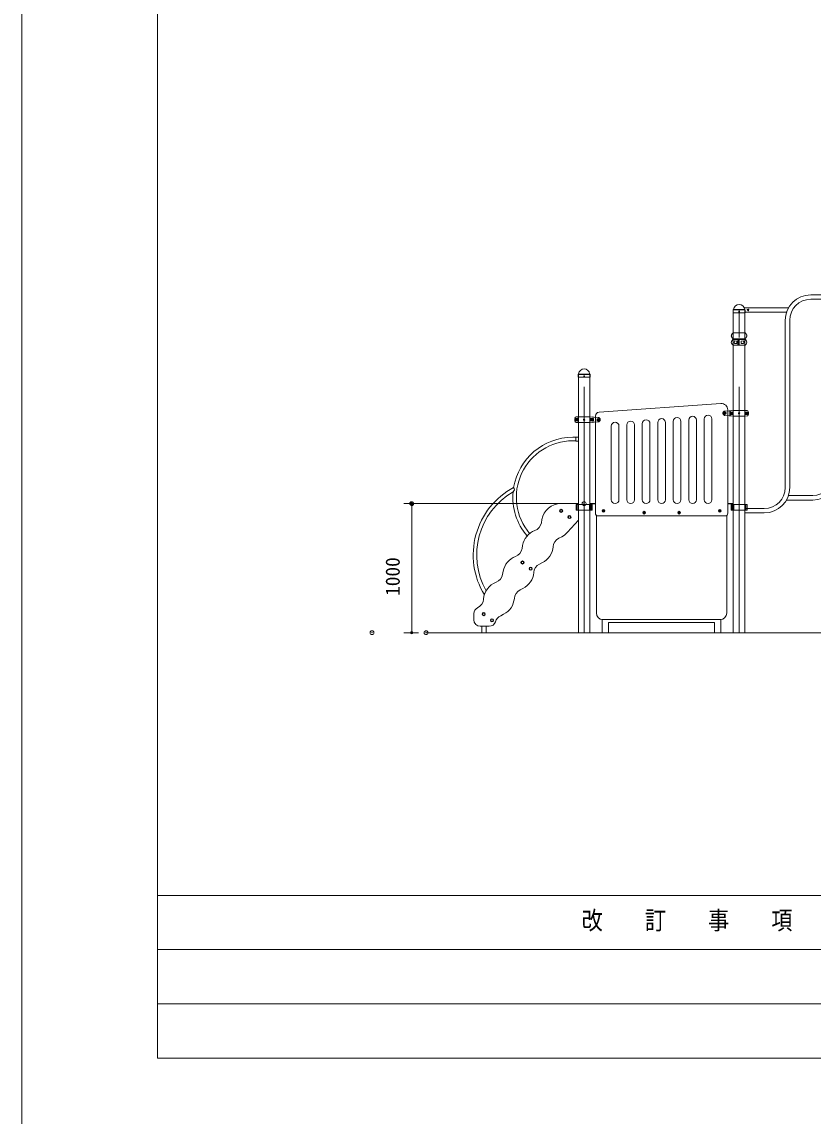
# Model space of a CAD drawing. Units: millimetres on the paper, scale 1:60. Extents: x -18 to 420, y -297 to 594.
# Drawn here: x 0 to 102.1, y 7.5 to 148.8 of the extents above; entities that cross this region are included whole.
import ezdxf
from ezdxf.enums import TextEntityAlignment as Align

# ---------------------------------------------------------------- set-up
doc = ezdxf.new("R2010")
doc.units = ezdxf.units.MM
doc.header["$PDMODE"] = 32
doc.header["$PDSIZE"] = 0.5
for name, pattern in [('USER1', [50.8, 31.75, -6.35, 6.35, -6.35]), ('USER2', [19.05, 12.7, -6.35]), ('USER3', [63.5, 31.75, -6.35, 6.35, -6.35, 6.35, -6.35])]:
    doc.linetypes.add(name, pattern=pattern)
doc.layers.add('DEFPOINTS_3', color=7, linetype='Continuous', lineweight=9)
doc.layers.add('LY_1', color=7, linetype='Continuous', lineweight=9)
doc.styles.add('ＭＳ ゴシック', font='')
doc.styles.get('ＭＳ ゴシック').set_extended_font_data('MS Gothic')

# ---------------------------------------------------------------- blocks, each defined once
blk = doc.blocks.new('-000-_DOTSMALL')
at = {"color": 7, "linetype": 'Continuous', "lineweight": 9}
blk.add_circle((0, 0), 0.0625, dxfattribs=at)
blk.add_circle((0, 0), 0.0625, dxfattribs=at)

msp = doc.modelspace()

# ---------------------------------------------------------------- linework, layer by layer
at = {"layer": 'DEFPOINTS_3'}
msp.add_line((0, 297), (0, 0), dxfattribs=at)
at = {"layer": 'LY_1'}
for p, q in [((17.5, 282), (17.5, 15)), ((105.206, 113.525), (101.814, 113.525)), ((91.817, 111.612), (91.835, 111.631)), ((93.31, 111.612), (93.292, 111.631)), ((93.306, 111.858), (98.956, 111.858)), ((104.953, 112.958), (101.814, 112.958)), ((91.789, 111.234), (91.796, 111.564)), ((91.789, 111.234), (91.797, 111.225)), ((93.33, 111.225), (91.797, 111.225)), ((91.821, 69.908), (91.821, 111.575)), ((93.306, 69.908), (93.306, 111.575)), ((93.306, 111.292), (98.703, 111.292)), ((93.33, 111.225), (93.338, 111.233)), ((93.338, 111.233), (93.331, 111.564)), ((98.53, 110.242), (98.53, 88.658)), ((99.097, 110.242), (99.097, 88.658)), ((91.797, 107.783), (92.505, 107.783)), ((92.294, 107.565), (92.01, 107.58)), ((92.294, 107.251), (92.294, 107.565)), ((92.385, 107.156), (92.385, 107.661)), ((92.521, 107.7), (92.416, 107.695)), ((92.539, 107.75), (92.539, 107.067)), ((92.589, 107.75), (92.589, 107.067)), ((93.332, 107.783), (92.622, 107.783)), ((92.833, 107.561), (93.117, 107.576)), ((92.833, 107.561), (92.833, 107.256)), ((93.509, 107.575), (93.514, 107.575)), ((91.795, 107.033), (92.505, 107.033)), ((92.294, 107.251), (92.01, 107.237)), ((92.521, 107.117), (92.416, 107.122)), ((93.33, 107.033), (92.622, 107.033)), ((92.833, 107.256), (93.117, 107.241)), ((93.509, 107.242), (93.514, 107.242)), ((71.789, 102.9), (71.796, 103.231)), ((71.817, 103.279), (71.835, 103.297)), ((71.821, 69.908), (71.821, 103.242)), ((73.31, 103.279), (73.292, 103.297)), ((73.306, 69.908), (73.306, 103.242)), ((73.338, 102.9), (73.331, 103.231)), ((71.798, 102.892), (71.789, 102.9)), ((71.798, 102.892), (73.33, 102.892)), ((73.338, 102.9), (73.33, 102.892)), ((74.486, 98.385), (90.213, 99.507)), ((71.797, 97.783), (71.534, 97.76)), ((71.797, 97.783), (73.331, 97.783)), ((73.33, 97.783), (73.855, 97.738)), ((74.022, 85.325), (74.022, 97.886)), ((74.33, 97.447), (74.397, 97.485)), ((74.397, 97.485), (74.464, 97.447)), ((88.064, 97.504), (88.064, 87.075)), ((89.064, 87.075), (89.064, 97.504)), ((90.664, 98.28), (90.73, 98.319)), ((90.664, 98.28), (90.664, 98.203)), ((90.664, 98.203), (90.73, 98.165)), ((90.73, 98.319), (90.797, 98.28)), ((90.73, 98.165), (90.797, 98.203)), ((90.797, 98.28), (90.797, 98.203)), ((91.105, 85.325), (91.105, 98.675)), ((91.797, 98.617), (91.272, 98.571)), ((91.797, 97.867), (91.272, 97.913)), ((93.33, 98.617), (91.797, 98.617)), ((93.33, 97.867), (91.797, 97.867)), ((93.33, 98.617), (93.593, 98.594)), ((93.33, 97.867), (93.593, 97.89)), ((71.797, 97.033), (71.534, 97.056)), ((71.797, 97.033), (73.331, 97.033)), ((73.33, 97.033), (73.855, 97.079)), ((74.33, 97.447), (74.33, 97.37)), ((74.33, 97.37), (74.397, 97.331)), ((74.397, 97.331), (74.464, 97.37)), ((74.464, 97.447), (74.464, 97.37)), ((76.064, 96.584), (76.064, 87.075)), ((77.064, 87.075), (77.064, 96.584)), ((78.064, 96.737), (78.064, 87.075)), ((79.064, 87.075), (79.064, 96.737)), ((80.064, 96.89), (80.064, 87.075)), ((81.064, 87.075), (81.064, 96.89)), ((82.064, 97.044), (82.064, 87.075)), ((83.064, 87.075), (83.064, 97.044)), ((84.064, 97.197), (84.064, 87.075)), ((85.064, 87.075), (85.064, 97.197)), ((86.064, 97.351), (86.064, 87.075)), ((87.064, 87.075), (87.064, 97.351)), ((71.092, 95.135), (71.504, 95.135)), ((71.092, 94.682), (71.504, 94.682)), ((71.504, 95.175), (71.504, 94.642)), ((71.504, 95.175), (71.821, 95.175)), ((71.504, 94.642), (71.821, 94.642)), ((98.924, 87.608), (102.064, 87.608)), ((69.581, 86.575), (71.821, 86.575)), ((71.533, 86.475), (71.533, 85.725)), ((73.594, 86.475), (71.533, 86.475)), ((71.672, 86.475), (71.672, 85.725)), ((73.259, 86.475), (73.259, 85.725)), ((73.306, 86.575), (74.022, 86.575)), ((73.306, 86.537), (74.022, 86.537)), ((73.415, 86.475), (73.415, 85.725)), ((73.464, 86.475), (73.464, 85.725)), ((73.594, 86.475), (73.594, 85.725)), ((91.821, 86.575), (91.105, 86.575)), ((91.821, 86.537), (91.105, 86.537)), ((91.533, 86.475), (91.533, 85.725)), ((91.533, 86.475), (93.594, 86.475)), ((91.663, 86.475), (91.663, 85.725)), ((91.712, 86.475), (91.712, 85.725)), ((91.868, 86.475), (91.868, 85.725)), ((93.455, 86.475), (93.455, 85.725)), ((93.594, 86.475), (93.594, 85.725)), ((98.671, 87.042), (102.064, 87.042)), ((73.594, 85.725), (71.533, 85.725)), ((74.355, 84.992), (90.772, 84.992)), ((74.997, 85.697), (75.064, 85.735)), ((74.997, 85.697), (74.997, 85.62)), ((74.997, 85.62), (75.064, 85.581)), ((75.064, 85.735), (75.13, 85.697)), ((75.064, 85.581), (75.13, 85.62)), ((75.13, 85.697), (75.13, 85.62)), ((80.247, 85.447), (80.314, 85.485)), ((80.247, 85.447), (80.247, 85.37)), ((80.247, 85.37), (80.314, 85.331)), ((80.314, 85.485), (80.38, 85.447)), ((80.314, 85.331), (80.38, 85.37)), ((80.38, 85.447), (80.38, 85.37)), ((84.747, 85.447), (84.814, 85.485)), ((84.747, 85.447), (84.747, 85.37)), ((84.747, 85.37), (84.814, 85.331)), ((84.814, 85.485), (84.88, 85.447)), ((84.814, 85.331), (84.88, 85.37)), ((84.88, 85.447), (84.88, 85.37)), ((89.997, 85.697), (90.064, 85.735)), ((89.997, 85.697), (89.997, 85.62)), ((89.997, 85.62), (90.064, 85.581)), ((90.064, 85.735), (90.13, 85.697)), ((90.064, 85.581), (90.13, 85.62)), ((90.13, 85.697), (90.13, 85.62)), ((91.533, 85.725), (93.594, 85.725)), ((93.306, 85.942), (95.814, 85.942)), ((93.306, 85.375), (95.814, 85.375)), ((67.048, 84.107), (67.12, 84.517)), ((71.821, 84.43), (70.433, 82.872)), ((69.299, 82.108), (69.672, 82.292)), ((64.548, 80.774), (64.62, 81.184)), ((62.048, 77.44), (62.12, 77.851)), ((66.799, 78.775), (67.172, 78.959)), ((64.299, 75.441), (64.672, 75.625)), ((58.326, 71.575), (58.326, 72.379)), ((61.799, 72.108), (62.172, 72.292)), ((59.159, 70.742), (60.326, 70.742)), ((59.355, 69.908), (59.355, 70.742)), ((59.922, 69.908), (59.922, 70.742)), ((226.691, 69.908), (52.17, 69.908)), ((17.5, 36), (402.5, 36)), ((17.5, 15), (402.5, 15))]:
    msp.add_line(p, q, dxfattribs=at)
at = {"layer": 'LY_1', "lineweight": 18}
for p, q in [((93.278, 111.642), (91.852, 111.642)), ((93.308, 111.584), (91.819, 111.584)), ((71.819, 103.25), (73.308, 103.25)), ((71.849, 103.309), (73.275, 103.309)), ((71.451, 97.254), (71.451, 97.562)), ((71.759, 97.562), (71.451, 97.562)), ((73.368, 97.562), (73.676, 97.562)), ((73.676, 97.254), (73.676, 97.562)), ((91.451, 98.088), (91.451, 98.396)), ((91.759, 98.396), (91.451, 98.396)), ((91.759, 98.088), (91.451, 98.088)), ((93.368, 98.396), (93.676, 98.396)), ((93.368, 98.088), (93.676, 98.088)), ((93.676, 98.088), (93.676, 98.396)), ((71.759, 97.254), (71.451, 97.254)), ((73.368, 97.254), (73.676, 97.254)), ((71.564, 86.575), (49.317, 86.575)), ((50.317, 69.908), (50.317, 86.575)), ((74.147, 84.992), (74.147, 72.441)), ((90.98, 84.992), (90.98, 72.441)), ((74.897, 71.611), (74.897, 69.908)), ((74.98, 71.607), (90.147, 71.607)), ((75.73, 71.242), (75.73, 69.908)), ((75.73, 71.242), (89.397, 71.242)), ((89.397, 71.242), (89.397, 69.908)), ((90.23, 71.611), (90.23, 69.908)), ((51.17, 69.908), (49.317, 69.908)), ((17.5, 29), (159, 29)), ((17.5, 22), (159, 22))]:
    msp.add_line(p, q, dxfattribs=at)
at = {"layer": 'LY_1', "linetype": 'USER1', "lineweight": 18}
for p, q in [((92.564, 69.908), (92.564, 111.575)), ((72.564, 69.908), (72.564, 103.242))]:
    msp.add_line(p, q, dxfattribs=at)
at = {"layer": 'LY_1', "linetype": 'USER3', "lineweight": 18}
for p, q in [((91.795, 108.617), (93.33, 108.617)), ((91.797, 107.867), (93.332, 107.867))]:
    msp.add_line(p, q, dxfattribs=at)
at = {"layer": 'LY_1', "linetype": 'USER2', "lineweight": 18}
for p, q in [((71.814, 97.767), (71.814, 97.05)), ((73.314, 97.767), (73.314, 97.05)), ((73.855, 97.738), (74.381, 97.699)), ((91.272, 98.571), (90.746, 98.532)), ((91.272, 97.913), (90.746, 97.951)), ((91.814, 98.6), (91.814, 97.883)), ((93.314, 98.6), (93.314, 97.883)), ((73.855, 97.079), (74.381, 97.118))]:
    msp.add_line(p, q, dxfattribs=at)
at = {"layer": 'LY_1'}
for centre, radius in [((93.73, 111.575), 0.1), ((92.564, 111.359), 0.05), ((72.564, 103.025), 0.05), ((74.397, 97.408), 0.175), ((90.73, 98.242), 0.175), ((69.605, 85.642), 0.208), ((70.672, 84.842), 0.208), ((75.064, 85.658), 0.175), ((80.314, 85.408), 0.175), ((84.814, 85.408), 0.175), ((90.064, 85.658), 0.175), ((64.605, 78.975), 0.208), ((65.672, 78.175), 0.208), ((59.605, 72.308), 0.208), ((60.672, 71.508), 0.208)]:
    msp.add_circle(centre, radius, dxfattribs=at)
at = {"layer": 'LY_1', "lineweight": 18}
for centre, radius in [((71.605, 97.408), 0.154), ((71.605, 97.408), 0.0833), ((72.564, 97.408), 0.0833), ((73.522, 97.408), 0.154), ((73.522, 97.408), 0.0833), ((74.397, 97.408), 0.0917), ((90.73, 98.242), 0.0917), ((91.605, 98.242), 0.154), ((91.605, 98.242), 0.0833), ((92.564, 98.242), 0.0833), ((93.522, 98.242), 0.154), ((93.522, 98.242), 0.0833), ((69.605, 85.642), 0.142), ((70.672, 84.842), 0.142), ((75.064, 85.658), 0.0917), ((80.314, 85.408), 0.0917), ((84.814, 85.408), 0.0917), ((90.064, 85.658), 0.0917), ((64.605, 78.975), 0.142), ((65.672, 78.175), 0.142), ((59.605, 72.308), 0.142), ((60.672, 71.508), 0.142)]:
    msp.add_circle(centre, radius, dxfattribs=at)
at = {"layer": 'LY_1', "linetype": 'USER2', "lineweight": 18}
for centre, radius in [((74.397, 97.408), 0.125), ((74.397, 97.408), 0.104), ((90.73, 98.242), 0.125), ((90.73, 98.242), 0.104), ((75.064, 85.658), 0.104), ((80.314, 85.408), 0.104), ((84.814, 85.408), 0.104), ((90.064, 85.658), 0.104)]:
    msp.add_circle(centre, radius, dxfattribs=at)
at = {"layer": 'LY_1'}
for centre, radius, start, end in [((101.814, 110.242), 3.283, 90, 180), ((91.866, 111.563), 0.07, 135, 178.99605), ((91.802, 111.664), 0.0467, 315, 353.3676), ((92.564, 111.575), 0.72, 90, 173.3676), ((92.564, 111.575), 0.72, 6.6324, 90), ((93.325, 111.664), 0.0467, 186.6324, 225), ((93.261, 111.563), 0.07, 1.00395, 45), ((101.814, 110.242), 2.717, 90, 180), ((91.814, 107.408), 0.25, 154.44159, 205.55841), ((92.64, 107.013), 1.167, 140.22094, 154.44159), ((91.795, 107.717), 0.0667, 90, 140.22094), ((92.191, 107.408), 0.25, 154.44159, 205.55841), ((93.018, 107.013), 1.167, 151.38495, 154.44159), ((92.009, 107.564), 0.0167, 87, 151.38495), ((92.418, 107.661), 0.0333, 93, 178.91585), ((92.505, 107.75), 0.0333, 0, 90), ((92.522, 107.683), 0.0167, 0, 93), ((92.622, 107.75), 0.0333, 90, 180), ((93.118, 107.56), 0.0167, 28.61505, 93), ((92.109, 107.009), 1.167, 25.30055, 28.61505), ((92.954, 107.408), 0.232, 334.69945, 25.30055), ((93.332, 107.717), 0.0667, 39.77906, 90), ((92.487, 107.013), 1.167, 25.55841, 39.77906), ((93.514, 107.558), 0.0167, 36.8699, 90), ((93.314, 107.408), 0.267, 323.1301, 36.8699), ((93.314, 107.408), 0.25, 334.44159, 25.55841), ((92.64, 107.804), 1.167, 205.55841, 219.77906), ((91.795, 107.1), 0.0667, 219.77906, 270), ((93.018, 107.804), 1.167, 205.55841, 208.61505), ((92.009, 107.253), 0.0167, 208.61505, 273), ((92.418, 107.156), 0.0333, 181.08415, 267), ((92.505, 107.067), 0.0333, 270, 0), ((92.522, 107.133), 0.0167, 267, 0), ((92.622, 107.067), 0.0333, 180, 270), ((93.118, 107.257), 0.0167, 267, 331.38495), ((92.109, 107.808), 1.167, 331.38495, 334.69945), ((93.332, 107.1), 0.0667, 270, 320.22094), ((92.487, 107.804), 1.167, 320.22094, 334.44159), ((93.514, 107.258), 0.0167, 270, 323.1301), ((71.866, 103.23), 0.07, 135, 178.99605), ((71.802, 103.33), 0.0467, 315, 353.3676), ((72.564, 103.242), 0.72, 90, 173.3676), ((72.564, 103.242), 0.72, 6.6324, 90), ((73.325, 103.33), 0.0467, 186.6324, 225), ((73.261, 103.23), 0.07, 1.00395, 45), ((90.272, 98.675), 0.833, 0, 94.07912), ((72.189, 97.408), 0.833, 163.80375, 196.19625), ((71.548, 97.594), 0.167, 95, 163.80375), ((73.579, 97.594), 0.167, 16.19625, 85), ((72.939, 97.408), 0.833, 343.80375, 16.19625), ((74.522, 97.886), 0.5, 94.07912, 180), ((82.564, 97.044), 0.5, 0, 180), ((84.564, 97.197), 0.5, 0, 180), ((86.564, 97.351), 0.5, 0, 180), ((88.564, 97.504), 0.5, 0, 180), ((92.189, 98.242), 0.833, 163.80375, 196.19625), ((91.548, 98.428), 0.167, 95, 163.80375), ((91.548, 98.056), 0.167, 196.19625, 265), ((93.579, 98.428), 0.167, 16.19625, 85), ((93.579, 98.056), 0.167, 275, 343.80375), ((92.939, 98.242), 0.833, 343.80375, 16.19625), ((71.548, 97.222), 0.167, 196.19625, 265), ((73.579, 97.222), 0.167, 275, 343.80375), ((76.564, 96.584), 0.5, 0, 180), ((78.564, 96.737), 0.5, 0, 180), ((80.564, 96.891), 0.5, 0, 180), ((71.092, 87.408), 7.727, 90, 170.64974), ((71.092, 87.408), 7.273, 90, 220.1937), ((102.064, 90.325), 2.717, 270, 0), ((102.064, 90.325), 3.283, 270, 0), ((68.143, 79.945), 9.893, 118.20022, 211.29269), ((68.143, 79.945), 9.44, 120.18487, 209.3103), ((71.092, 87.408), 7.727, 174.82936, 220.38267), ((63.185, 88.416), 0.376, 304.24238, 41.23672), ((95.814, 88.658), 3.283, 270, 0), ((95.814, 88.658), 2.717, 270, 0), ((69.581, 84.075), 2.5, 90, 170), ((76.564, 87.075), 0.5, 180, 0), ((78.564, 87.075), 0.5, 180, 0), ((80.564, 87.075), 0.5, 180, 0), ((82.564, 87.075), 0.5, 180, 0), ((84.564, 87.075), 0.5, 180, 0), ((86.564, 87.075), 0.5, 180, 0), ((88.564, 87.075), 0.5, 180, 0), ((74.355, 85.325), 0.333, 180, 270), ((90.772, 85.325), 0.333, 270, 0), ((65.735, 84.339), 1.333, 290.57944, 350), ((67.082, 80.75), 2.5, 110.57944, 170), ((69.889, 80.912), 1.333, 116.2602, 175.68077), ((68.566, 84.534), 2.5, 296.2602, 318.31733), ((63.235, 81.005), 1.333, 290.57944, 350), ((66.066, 81.201), 2.5, 296.2602, 355.68077), ((64.582, 77.416), 2.5, 110.57944, 170), ((67.389, 77.579), 1.333, 116.2602, 175.68077), ((62.082, 74.083), 2.5, 110.57944, 176.01746), ((60.735, 77.672), 1.333, 290.57944, 350), ((63.566, 77.867), 2.5, 296.2602, 355.68077), ((64.889, 74.245), 1.333, 116.2602, 175.68077), ((58.258, 74.349), 1.333, 294.58333, 356.01746), ((61.066, 74.534), 2.5, 296.2602, 355.68077), ((59.159, 72.379), 0.833, 114.58333, 180), ((62.389, 70.912), 1.333, 116.2602, 162.18188), ((59.159, 71.575), 0.833, 180, 270), ((60.326, 71.575), 0.833, 270, 342.18188)]:
    msp.add_arc(centre, radius, start, end, dxfattribs=at)
at = {"layer": 'LY_1', "linetype": 'USER3', "lineweight": 18}
for centre, radius, start, end in [((91.814, 108.242), 0.25, 154.44159, 205.55841), ((92.64, 107.846), 1.167, 140.22094, 154.44159), ((92.64, 108.637), 1.167, 205.55841, 219.77906), ((91.795, 108.55), 0.0667, 90, 140.22094), ((91.795, 107.933), 0.0667, 219.77906, 270), ((93.332, 108.55), 0.0667, 39.77906, 90), ((93.332, 107.933), 0.0667, 270, 320.22094), ((92.487, 107.846), 1.167, 25.55841, 39.77906), ((92.487, 108.637), 1.167, 320.22094, 334.44159), ((93.314, 108.242), 0.25, 334.44159, 25.55841)]:
    msp.add_arc(centre, radius, start, end, dxfattribs=at)
at = {"layer": 'LY_1', "lineweight": 18}
for centre, radius, start, end in [((69.626, 97.408), 2.139, 355.87048, 4.12952), ((75.501, 97.408), 2.139, 175.87048, 184.12952), ((89.626, 98.242), 2.139, 355.87048, 4.12952), ((95.501, 98.242), 2.139, 175.87048, 184.12952), ((74.98, 72.441), 0.833, 180, 270), ((90.147, 72.441), 0.833, 270, 0)]:
    msp.add_arc(centre, radius, start, end, dxfattribs=at)
at = {"layer": 'LY_1', "linetype": 'USER2', "lineweight": 18}
for centre, radius, start, end in [((73.33, 97.767), 0.0167, 88.01112, 180), ((74.355, 97.408), 0.291, 275, 85), ((90.772, 98.242), 0.291, 95, 265), ((91.797, 98.6), 0.0167, 0, 91.98888), ((91.797, 97.883), 0.0167, 270, 0), ((73.33, 97.05), 0.0167, 180, 270)]:
    msp.add_arc(centre, radius, start, end, dxfattribs=at)
at = {"layer": 'LY_1'}
for p in [(50.317, 86.575), (72.564, 86.575), (45.183, 69.908), (52.17, 69.908)]:
    msp.add_point(p, dxfattribs=at)

# ---------------------------------------------------------------- block references
at = {"layer": 'LY_1', "xscale": 2.32, "yscale": 2.32}
for p, rotation in [((50.317, 86.575), 90), ((50.317, 69.908), 270)]:
    msp.add_blockref('-000-_DOTSMALL', p, dxfattribs=dict(at, rotation=rotation))

# ---------------------------------------------------------------- texts
at = {"layer": 'LY_1', "style": 'ＭＳ ゴシック'}
msp.add_text('1000', height=1.833, rotation=90, dxfattribs=at).set_placement((49.317, 74.663), align=Align.BOTTOM_LEFT)
at = {"layer": 'LY_1', "style": 'ＭＳ ゴシック', "width": 0.85}
msp.add_text('改\u3000\u3000訂\u3000\u3000事\u3000\u3000項', height=2.346, dxfattribs=at).set_placement((72.25, 30.9), align=Align.BOTTOM_LEFT)

doc.saveas('drawing.dxf')
